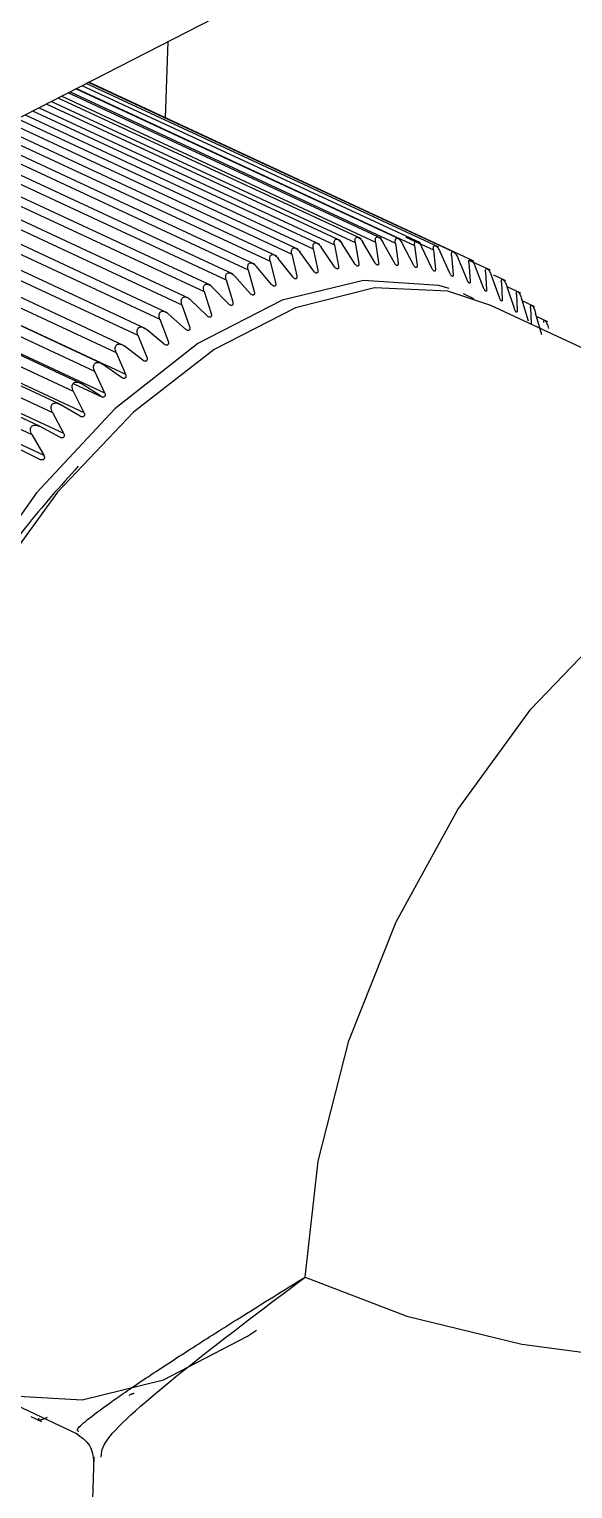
# Model space of a CAD drawing. Header units: millimetres. Extents: x 0 to 279, y 0 to 216.
# Drawn here: x 114.25 to 116.12, y 81.57 to 86.59 of the extents above; entities that cross this region are included whole.
import ezdxf

# ---------------------------------------------------------------- set-up
doc = ezdxf.new("R2010")
doc.units = ezdxf.units.MM
doc.layers.add('DIM', color=1, linetype='Continuous')
doc.dimstyles.new('SLDDIMSTYLE1', dxfattribs={"dimtxt": 0.18, "dimasz": 3.302, "dimexe": 0, "dimexo": 0.0625, "dimgap": 0, "dimtad": 0, "dimtih": 1, "dimtoh": 1, "dimdec": 0, "dimrnd": 1e-09, "dimzin": 0, "dimdsep": 46, "dimtxsty": 'Standard', "dimsah": 1, "dimcen": 0.09, "dimadec": 0, "dimazin": 0, "dimtfac": 3.302, "dimtdec": 0, "dimtofl": 0, "dimtmove": 0, "dimatfit": 3, "dimfxl": 0, "dimfrac": 2, "dimtolj": 1, "dimtzin": 0, "dimarcsym": 0})

msp = doc.modelspace()

# ---------------------------------------------------------------- linework, layer by layer
at = {"color": 7, "linetype": 'Continuous', "lineweight": 25}
for p, q in [((115.9153, 87.163), (114.0357, 86.1985)), ((114.7162, 86.2899), (114.7248, 86.5521)), ((115.5925, 85.8597), (114.429, 86.4003)), ((115.6563, 85.8442), (114.4434, 86.4077)), ((115.7177, 85.8233), (114.4513, 86.4117)), ((115.7768, 85.7971), (114.4525, 86.4124)), ((115.3897, 85.873), (114.3463, 86.3579)), ((115.4591, 85.8741), (114.3804, 86.3753)), ((115.5267, 85.8696), (114.4079, 86.3895)), ((115.2467, 85.8542), (114.2593, 86.3132)), ((115.3189, 85.8663), (114.3059, 86.3372)), ((115.0992, 85.8135), (114.1477, 86.256)), ((115.1734, 85.8366), (114.2065, 86.2861)), ((115.0244, 85.785), (114.0831, 86.2228)), ((114.8732, 85.7123), (113.9409, 86.1461)), ((114.9489, 85.7513), (114.0131, 86.1867)), ((114.7974, 85.6683), (113.8681, 86.1008)), ((114.7217, 85.6192), (113.7948, 86.0508)), ((114.6464, 85.5653), (113.7214, 85.9961)), ((114.5716, 85.5067), (113.6481, 85.9369)), ((114.4976, 85.4436), (113.5752, 85.8734)), ((115.2973, 85.7776), (115.2514, 85.845)), ((115.2969, 85.8526), (115.3106, 85.7798)), ((115.3674, 85.7873), (115.3236, 85.8562)), ((115.3683, 85.8603), (115.3805, 85.7885)), ((115.4362, 85.7916), (115.3945, 85.8618)), ((115.4382, 85.8625), (115.449, 85.7918)), ((115.5034, 85.7905), (115.4639, 85.8618)), ((115.5065, 85.859), (115.5159, 85.7897)), ((115.5689, 85.784), (115.5315, 85.8564)), ((115.573, 85.8501), (115.5811, 85.7821)), ((115.6325, 85.7721), (115.5972, 85.8453)), ((114.4245, 85.3761), (113.503, 85.8056)), ((115.0757, 85.7965), (115.0945, 85.7216)), ((115.1537, 85.7421), (115.1036, 85.8062)), ((115.1504, 85.8207), (115.1674, 85.7463)), ((115.226, 85.7625), (115.1779, 85.8283)), ((115.2242, 85.8394), (115.2395, 85.7658)), ((115.6374, 85.8356), (115.6443, 85.7692)), ((115.694, 85.7548), (115.6608, 85.8288)), ((115.6995, 85.8156), (115.7054, 85.7509)), ((115.7533, 85.7322), (115.7221, 85.8068)), ((115.7593, 85.7903), (115.7642, 85.7274)), ((115.8334, 85.7655), (115.7629, 85.7982)), ((115.007, 85.6854), (114.9528, 85.7457)), ((115.0004, 85.767), (115.021, 85.6917)), ((115.0807, 85.7164), (115.0285, 85.7786)), ((115.8101, 85.7044), (115.781, 85.7794)), ((115.8166, 85.7595), (115.8205, 85.6986)), ((115.8643, 85.6714), (115.8372, 85.7468)), ((115.8872, 85.7287), (115.8454, 85.7481)), ((114.3526, 85.3044), (113.4317, 85.7337)), ((114.8485, 85.692), (114.8729, 85.6164)), ((114.933, 85.6493), (114.8768, 85.7075)), ((114.9246, 85.7321), (114.947, 85.6565)), ((115.8712, 85.7235), (115.8743, 85.6646)), ((115.9159, 85.6334), (115.8907, 85.7088)), ((115.9381, 85.6868), (115.8908, 85.7088)), ((114.282, 85.2287), (113.3615, 85.658)), ((114.7724, 85.6468), (114.7987, 85.5712)), ((114.8589, 85.6082), (114.8007, 85.6642)), ((115.7396, 85.6852), (115.7758, 85.6684)), ((117.4547, 84.8914), (115.8351, 85.6441)), ((115.9229, 85.6824), (115.9253, 85.6256)), ((115.9646, 85.5904), (115.9414, 85.6658)), ((115.9861, 85.6399), (115.9432, 85.6598)), ((114.6965, 85.5966), (114.7248, 85.5213)), ((114.7848, 85.5622), (114.7247, 85.6159)), ((115.9716, 85.6362), (115.9734, 85.5817)), ((116.0103, 85.5425), (115.9889, 85.6178)), ((116.0309, 85.5881), (115.9923, 85.606)), ((114.6209, 85.5416), (114.6513, 85.4667)), ((114.7109, 85.5113), (114.649, 85.5627)), ((114.6375, 85.4558), (114.5738, 85.5047)), ((114.5647, 85.3958), (114.4992, 85.4421)), ((114.5459, 85.4819), (114.5784, 85.4075)), ((114.4717, 85.4177), (114.5063, 85.3439)), ((114.3982, 85.3753), (114.4991, 85.3283)), ((114.3985, 85.3491), (114.4352, 85.2762)), ((114.4928, 85.3315), (114.4257, 85.3751)), ((114.4219, 85.2629), (114.3532, 85.3039)), ((114.3265, 85.2763), (114.3653, 85.2044)), ((114.2559, 85.1996), (114.2968, 85.1288)), ((114.3522, 85.1904), (114.282, 85.2286)), ((114.284, 85.1141), (114.2124, 85.1495)), ((114.0832, 81.9165), (114.4146, 81.7604)), ((114.2527, 81.8209), (114.2891, 81.8038)), ((114.4694, 81.6816), (114.456, 81.2763))]:
    msp.add_line(p, q, dxfattribs=at)
at = {"color": 8, "linetype": 'Continuous', "lineweight": 25}
for p, q in [((114.3233, 86.3461), (115.3683, 85.8603)), ((114.3586, 86.3642), (115.4382, 85.8625)), ((114.3875, 86.379), (115.5065, 85.859)), ((114.4099, 86.3905), (115.573, 85.8501)), ((114.2335, 86.3), (115.2242, 85.8394)), ((114.2815, 86.3246), (115.2969, 85.8526)), ((114.1794, 86.2722), (115.1504, 85.8207)), ((114.0533, 86.2075), (115.0004, 85.767)), ((114.1192, 86.2414), (115.0757, 85.7965)), ((113.9829, 86.1702), (114.9246, 85.7321)), ((113.9112, 86.1282), (114.8485, 85.692)), ((113.8388, 86.0814), (114.7724, 85.6468)), ((113.766, 86.0299), (114.6965, 85.5966)), ((113.693, 85.9738), (114.6209, 85.5416)), ((113.6202, 85.9132), (114.5459, 85.4819)), ((113.5478, 85.8482), (114.4717, 85.4177)), ((113.5763, 85.8744), (114.5784, 85.4075)), ((115.5428, 85.8795), (115.6374, 85.8356)), ((113.5071, 85.8096), (114.5063, 85.3439)), ((113.4385, 85.7408), (114.4352, 85.2762)), ((113.4761, 85.7791), (114.3985, 85.3491)), ((113.4053, 85.7059), (114.3265, 85.2763)), ((113.3707, 85.6682), (114.3653, 85.2044)), ((113.3039, 85.592), (114.2968, 85.1288)), ((113.3356, 85.6289), (114.2559, 85.1996))]:
    msp.add_line(p, q, dxfattribs=at)
at = {"color": 7, "linetype": 'Continuous', "lineweight": 25, "flags": 128}
for points in [[(115.692, 85.7028), (115.6558, 85.7126), (115.3971, 85.7295), (115.1169, 85.662), (114.8275, 85.513), (114.5416, 85.2889), (114.2718, 84.9995), (114.03, 84.6575), (113.8267, 84.2779), (113.6711, 83.8775), (113.57, 83.4739), (113.5277, 83.0849)], [(115.8351, 85.6441), (115.6871, 85.6934), (115.435, 85.7044), (115.1634, 85.6365), (114.8833, 85.4922), (114.6062, 85.2775), (114.3437, 85.0012), (114.1065, 84.6745), (113.9045, 84.3109), (113.7459, 83.9254), (113.6374, 83.534), (113.5833, 83.1528), (113.5859, 82.7975), (113.645, 82.4827), (113.758, 82.2212), (113.9203, 82.0238), (114.0832, 81.9165)], [(113.5277, 83.0849), (113.546, 82.7276), (113.6242, 82.4175), (113.7586, 82.1684), (113.9434, 81.9909), (114.1702, 81.8927), (114.4292, 81.878), (114.709, 81.9473), (114.9975, 82.0974), (115.0291, 82.1185)]]:
    msp.add_lwpolyline(points, dxfattribs=at)
at = {"color": 8, "linetype": 'Continuous', "lineweight": 25, "flags": 128}
for points in [[(115.1964, 82.3008), (115.241, 82.6996), (115.347, 83.1133), (115.5096, 83.5229), (115.7214, 83.9096), (115.9725, 84.2554), (116.2513, 84.5446), (116.5451, 84.7638), (116.8403, 84.903), (117.1233, 84.956), (117.3812, 84.9205), (117.4549, 84.8913)], [(115.1964, 82.3008), (115.5462, 82.1664), (115.9416, 82.0694), (116.3653, 82.0141), (116.7984, 82.0029), (117.2221, 82.0364), (117.6175, 82.1129), (117.9672, 82.2293), (118.256, 82.3802), (118.4712, 82.559), (118.6034, 82.7578), (118.6468, 82.9462)]]:
    msp.add_lwpolyline(points, dxfattribs=at)
at = {"color": 7, "linetype": 'Continuous', "lineweight": 25}
for points, knots in [([(115.1504, 85.8207), (115.1499, 85.8235), (115.149, 85.8287), (115.1498, 85.8353), (115.1516, 85.8391), (115.1538, 85.8412), (115.1559, 85.8422), (115.1585, 85.8425), (115.1623, 85.8419), (115.1671, 85.8394), (115.1729, 85.8347), (115.1762, 85.8306), (115.1779, 85.8283)], [0, 0, 0, 0, 0.1513, 0.279956, 0.388714, 0.438703, 0.497828, 0.557461, 0.619011, 0.742095, 0.859565, 1, 1, 1, 1]), ([(115.2242, 85.8394), (115.2237, 85.8422), (115.223, 85.8473), (115.2238, 85.8535), (115.2256, 85.8573), (115.2278, 85.8591), (115.23, 85.86), (115.2325, 85.8601), (115.2362, 85.8593), (115.2409, 85.8566), (115.2465, 85.8516), (115.2496, 85.8473), (115.2514, 85.845)], [0, 0, 0, 0, 0.150017, 0.277343, 0.384605, 0.438226, 0.497817, 0.557803, 0.619606, 0.740346, 0.858709, 1, 1, 1, 1]), ([(115.2969, 85.8526), (115.2965, 85.8553), (115.2958, 85.8603), (115.2967, 85.8663), (115.2985, 85.8698), (115.3008, 85.8716), (115.3029, 85.8723), (115.3054, 85.8722), (115.309, 85.8712), (115.3136, 85.8682), (115.3189, 85.863), (115.322, 85.8586), (115.3236, 85.8562)], [0, 0, 0, 0, 0.148693, 0.274615, 0.380279, 0.438215, 0.498156, 0.558374, 0.6203, 0.738577, 0.85782, 1, 1, 1, 1]), ([(115.3683, 85.8603), (115.368, 85.863), (115.3674, 85.8678), (115.3684, 85.8735), (115.3702, 85.8769), (115.3724, 85.8784), (115.3746, 85.879), (115.377, 85.8787), (115.3805, 85.8774), (115.3849, 85.8743), (115.39, 85.8688), (115.3929, 85.8643), (115.3945, 85.8618)], [0, 0, 0, 0, 0.147356, 0.27179, 0.377146, 0.438598, 0.498767, 0.559097, 0.621018, 0.736779, 0.856893, 1, 1, 1, 1]), ([(115.4382, 85.8625), (115.438, 85.865), (115.4375, 85.8697), (115.4385, 85.8752), (115.4403, 85.8784), (115.4426, 85.8797), (115.4447, 85.8801), (115.4471, 85.8796), (115.4504, 85.8781), (115.4546, 85.8748), (115.4595, 85.8691), (115.4623, 85.8644), (115.4639, 85.8618)], [0, 0, 0, 0, 0.145951, 0.26872, 0.377408, 0.439127, 0.499455, 0.559821, 0.621651, 0.734966, 0.855937, 1, 1, 1, 1]), ([(115.5065, 85.859), (115.5063, 85.8615), (115.5059, 85.866), (115.5069, 85.8713), (115.5088, 85.8743), (115.511, 85.8754), (115.5131, 85.8756), (115.5155, 85.875), (115.5186, 85.8732), (115.5226, 85.8697), (115.5274, 85.8638), (115.53, 85.859), (115.5315, 85.8564)], [0, 0, 0, 0, 0.144207, 0.265302, 0.378149, 0.439859, 0.500145, 0.560427, 0.622124, 0.733109, 0.85494, 1, 1, 1, 1]), ([(115.573, 85.8501), (115.5728, 85.8524), (115.5725, 85.8568), (115.5735, 85.8619), (115.5753, 85.8646), (115.5776, 85.8656), (115.5796, 85.8655), (115.5819, 85.8647), (115.5849, 85.8628), (115.5887, 85.859), (115.5932, 85.8529), (115.5958, 85.848), (115.5972, 85.8453)], [0, 0, 0, 0, 0.14222, 0.26149, 0.379, 0.440723, 0.500945, 0.561071, 0.622516, 0.731392, 0.854099, 1, 1, 1, 1]), ([(115.6374, 85.8356), (115.6372, 85.8379), (115.637, 85.842), (115.638, 85.8469), (115.6399, 85.8495), (115.6421, 85.8501), (115.6441, 85.8499), (115.6462, 85.8489), (115.6491, 85.8468), (115.6528, 85.8428), (115.657, 85.8365), (115.6595, 85.8315), (115.6608, 85.8288)], [0, 0, 0, 0, 0.140336, 0.257699, 0.380393, 0.442016, 0.50203, 0.561821, 0.62279, 0.729753, 0.853343, 1, 1, 1, 1]), ([(115.0004, 85.767), (114.9998, 85.7699), (114.9986, 85.7753), (114.9993, 85.7823), (115.0014, 85.7873), (115.0049, 85.7903), (115.0099, 85.791), (115.0158, 85.7894), (115.0224, 85.7852), (115.0263, 85.7809), (115.0285, 85.7786)], [0, 0, 0, 0, 0.153516, 0.28465, 0.396371, 0.49427, 0.595804, 0.710838, 0.844477, 1, 1, 1, 1]), ([(115.0757, 85.7965), (115.0752, 85.7994), (115.0741, 85.8047), (115.0749, 85.8115), (115.077, 85.8164), (115.0803, 85.8188), (115.0836, 85.8194), (115.0873, 85.819), (115.0921, 85.817), (115.098, 85.8126), (115.1016, 85.8084), (115.1036, 85.8062)], [0, 0, 0, 0, 0.152384, 0.282245, 0.392438, 0.498945, 0.559686, 0.622254, 0.728223, 0.852621, 1, 1, 1, 1]), ([(115.449, 85.7918), (115.4491, 85.7905), (115.4494, 85.7881), (115.4488, 85.7853), (115.4476, 85.7836), (115.4459, 85.783), (115.4437, 85.7835), (115.4412, 85.7852), (115.4386, 85.7879), (115.437, 85.7904), (115.4362, 85.7916)], [0, 0, 0, 0, 0.149554, 0.286742, 0.39793, 0.499998, 0.60209, 0.713222, 0.850456, 1, 1, 1, 1]), ([(115.5159, 85.7897), (115.516, 85.7884), (115.5162, 85.7861), (115.5156, 85.7834), (115.5144, 85.7818), (115.5127, 85.7813), (115.5106, 85.782), (115.5082, 85.7839), (115.5057, 85.7867), (115.5042, 85.7892), (115.5034, 85.7905)], [0, 0, 0, 0, 0.149554, 0.286742, 0.39793, 0.499998, 0.60209, 0.713222, 0.850456, 1, 1, 1, 1]), ([(115.6995, 85.8156), (115.6994, 85.8178), (115.6993, 85.8218), (115.7003, 85.8264), (115.7021, 85.8288), (115.7044, 85.8292), (115.7063, 85.8288), (115.7083, 85.8276), (115.711, 85.8253), (115.7145, 85.8211), (115.7186, 85.8147), (115.7208, 85.8096), (115.7221, 85.8068)], [0, 0, 0, 0, 0.13852, 0.253848, 0.382195, 0.443567, 0.503216, 0.562504, 0.622815, 0.728129, 0.85259, 1, 1, 1, 1]), ([(115.7593, 85.7903), (115.7593, 85.7923), (115.7591, 85.7962), (115.7602, 85.8006), (115.762, 85.8027), (115.7642, 85.8028), (115.766, 85.8022), (115.768, 85.8009), (115.7705, 85.7984), (115.7738, 85.7941), (115.7776, 85.7874), (115.7798, 85.7822), (115.781, 85.7794)], [0, 0, 0, 0, 0.136701, 0.252529, 0.384177, 0.445187, 0.504353, 0.563009, 0.621606, 0.726534, 0.851844, 1, 1, 1, 1]), ([(114.9246, 85.7321), (114.9239, 85.735), (114.9226, 85.7405), (114.9231, 85.7478), (114.9252, 85.753), (114.9288, 85.7562), (114.9338, 85.7572), (114.9398, 85.7559), (114.9465, 85.752), (114.9506, 85.7479), (114.9528, 85.7457)], [0, 0, 0, 0, 0.154267, 0.286323, 0.399242, 0.497996, 0.598104, 0.71211, 0.845015, 1, 1, 1, 1]), ([(115.1674, 85.7463), (115.1676, 85.745), (115.1681, 85.7424), (115.1677, 85.7391), (115.1665, 85.7368), (115.1647, 85.7356), (115.1624, 85.7355), (115.1596, 85.7366), (115.1565, 85.7388), (115.1547, 85.7409), (115.1537, 85.7421)], [0, 0, 0, 0, 0.149554, 0.286742, 0.39793, 0.499998, 0.60209, 0.713222, 0.850456, 1, 1, 1, 1]), ([(115.2395, 85.7658), (115.2397, 85.7644), (115.2401, 85.7619), (115.2396, 85.7587), (115.2385, 85.7565), (115.2367, 85.7555), (115.2344, 85.7555), (115.2317, 85.7568), (115.2287, 85.7591), (115.2269, 85.7613), (115.226, 85.7625)], [0, 0, 0, 0, 0.149554, 0.286742, 0.39793, 0.499998, 0.60209, 0.713222, 0.850456, 1, 1, 1, 1]), ([(115.3106, 85.7798), (115.3108, 85.7785), (115.3112, 85.776), (115.3106, 85.773), (115.3094, 85.7709), (115.3077, 85.77), (115.3054, 85.7702), (115.3027, 85.7716), (115.2999, 85.7741), (115.2982, 85.7764), (115.2973, 85.7776)], [0, 0, 0, 0, 0.149554, 0.286742, 0.39793, 0.499998, 0.60209, 0.713222, 0.850456, 1, 1, 1, 1]), ([(115.3805, 85.7885), (115.3807, 85.7872), (115.381, 85.7848), (115.3804, 85.7818), (115.3792, 85.7799), (115.3774, 85.7792), (115.3752, 85.7796), (115.3727, 85.7811), (115.3699, 85.7837), (115.3683, 85.7861), (115.3674, 85.7873)], [0, 0, 0, 0, 0.149554, 0.286742, 0.39793, 0.499998, 0.60209, 0.713222, 0.850456, 1, 1, 1, 1]), ([(115.5811, 85.7821), (115.5812, 85.7809), (115.5813, 85.7786), (115.5807, 85.7761), (115.5795, 85.7746), (115.5778, 85.7743), (115.5758, 85.7752), (115.5735, 85.7772), (115.571, 85.7801), (115.5696, 85.7827), (115.5689, 85.784)], [0, 0, 0, 0, 0.149554, 0.286742, 0.39793, 0.499998, 0.60209, 0.713222, 0.850456, 1, 1, 1, 1]), ([(115.6443, 85.7692), (115.6443, 85.768), (115.6445, 85.7658), (115.6438, 85.7634), (115.6426, 85.7621), (115.641, 85.7619), (115.6391, 85.7629), (115.6368, 85.7651), (115.6345, 85.7682), (115.6332, 85.7707), (115.6325, 85.7721)], [0, 0, 0, 0, 0.149554, 0.286742, 0.39793, 0.499998, 0.60209, 0.713222, 0.850456, 1, 1, 1, 1]), ([(115.7054, 85.7509), (115.7054, 85.7498), (115.7055, 85.7476), (115.7048, 85.7454), (115.7037, 85.7442), (115.7021, 85.7442), (115.7002, 85.7454), (115.6981, 85.7476), (115.6959, 85.7509), (115.6947, 85.7534), (115.694, 85.7548)], [0, 0, 0, 0, 0.149554, 0.286742, 0.39793, 0.499998, 0.60209, 0.713222, 0.850456, 1, 1, 1, 1]), ([(115.8166, 85.7595), (115.8166, 85.7615), (115.8165, 85.7653), (115.8175, 85.7694), (115.8194, 85.7712), (115.8215, 85.771), (115.8232, 85.7702), (115.825, 85.7688), (115.8274, 85.7662), (115.8305, 85.7617), (115.8341, 85.7548), (115.8361, 85.7496), (115.8372, 85.7468)], [0, 0, 0, 0, 0.134888, 0.255802, 0.386465, 0.446907, 0.505413, 0.563281, 0.61903, 0.724938, 0.851086, 1, 1, 1, 1]), ([(114.8485, 85.692), (114.8478, 85.695), (114.8463, 85.7005), (114.8467, 85.7079), (114.8488, 85.7134), (114.8524, 85.7169), (114.8574, 85.7182), (114.8635, 85.7171), (114.8704, 85.7136), (114.8746, 85.7097), (114.8768, 85.7075)], [0, 0, 0, 0, 0.154616, 0.287094, 0.400562, 0.499962, 0.600673, 0.713632, 0.845714, 1, 1, 1, 1]), ([(115.021, 85.6917), (115.0213, 85.6903), (115.0219, 85.6876), (115.0215, 85.6842), (115.0205, 85.6816), (115.0186, 85.6801), (115.0162, 85.6797), (115.0133, 85.6805), (115.0101, 85.6823), (115.0081, 85.6844), (115.007, 85.6854)], [0, 0, 0, 0, 0.149554, 0.286742, 0.39793, 0.499998, 0.60209, 0.713222, 0.850456, 1, 1, 1, 1]), ([(115.0945, 85.7216), (115.0948, 85.7202), (115.0953, 85.7176), (115.0949, 85.7143), (115.0938, 85.7118), (115.092, 85.7105), (115.0896, 85.7102), (115.0867, 85.7112), (115.0836, 85.7132), (115.0817, 85.7153), (115.0807, 85.7164)], [0, 0, 0, 0, 0.149554, 0.286742, 0.39793, 0.499998, 0.60209, 0.713222, 0.850456, 1, 1, 1, 1]), ([(115.7642, 85.7274), (115.7642, 85.7263), (115.7643, 85.7241), (115.7636, 85.7221), (115.7625, 85.7211), (115.7609, 85.7212), (115.7591, 85.7225), (115.7571, 85.7249), (115.755, 85.7282), (115.7539, 85.7309), (115.7533, 85.7322)], [0, 0, 0, 0, 0.149554, 0.286742, 0.39793, 0.499998, 0.60209, 0.713222, 0.850456, 1, 1, 1, 1]), ([(115.8205, 85.6986), (115.8205, 85.6975), (115.8206, 85.6954), (115.8199, 85.6935), (115.8188, 85.6927), (115.8174, 85.693), (115.8156, 85.6945), (115.8137, 85.697), (115.8117, 85.7004), (115.8107, 85.703), (115.8101, 85.7044)], [0, 0, 0, 0, 0.149554, 0.286742, 0.39793, 0.499998, 0.60209, 0.713222, 0.850456, 1, 1, 1, 1]), ([(115.8712, 85.7235), (115.8711, 85.7254), (115.8711, 85.7291), (115.8722, 85.733), (115.874, 85.7344), (115.876, 85.734), (115.8776, 85.733), (115.8792, 85.7314), (115.8815, 85.7287), (115.8844, 85.7241), (115.8878, 85.717), (115.8897, 85.7117), (115.8907, 85.7088)], [0, 0, 0, 0, 0.133021, 0.259619, 0.388849, 0.448549, 0.50625, 0.563212, 0.616477, 0.723332, 0.850309, 1, 1, 1, 1]), ([(115.9229, 85.6824), (115.9229, 85.6842), (115.9228, 85.6877), (115.9239, 85.6913), (115.9258, 85.6924), (115.9276, 85.6917), (115.9295, 85.6903), (115.9322, 85.687), (115.9354, 85.6813), (115.9387, 85.674), (115.9404, 85.6687), (115.9414, 85.6658)], [0, 0, 0, 0, 0.131275, 0.264103, 0.391506, 0.450314, 0.507087, 0.613706, 0.721539, 0.849415, 1, 1, 1, 1]), ([(114.7724, 85.6468), (114.7716, 85.6498), (114.77, 85.6553), (114.7703, 85.6629), (114.7722, 85.6686), (114.7758, 85.6724), (114.7809, 85.6739), (114.7871, 85.6731), (114.7941, 85.67), (114.7984, 85.6662), (114.8007, 85.6642)], [0, 0, 0, 0, 0.154592, 0.287049, 0.4005, 0.499884, 0.603631, 0.715368, 0.8465, 1, 1, 1, 1]), ([(114.947, 85.6565), (114.9474, 85.6551), (114.948, 85.6525), (114.9478, 85.6489), (114.9467, 85.6463), (114.9449, 85.6446), (114.9425, 85.6441), (114.9395, 85.6447), (114.9362, 85.6464), (114.9341, 85.6483), (114.933, 85.6493)], [0, 0, 0, 0, 0.149554, 0.286742, 0.39793, 0.499998, 0.60209, 0.713222, 0.850456, 1, 1, 1, 1]), ([(115.8743, 85.6646), (115.8743, 85.6636), (115.8743, 85.6616), (115.8736, 85.6599), (115.8726, 85.6592), (115.8712, 85.6597), (115.8696, 85.6612), (115.8678, 85.6639), (115.8659, 85.6674), (115.8649, 85.67), (115.8643, 85.6714)], [0, 0, 0, 0, 0.149554, 0.286742, 0.39793, 0.499998, 0.60209, 0.713222, 0.850456, 1, 1, 1, 1]), ([(115.9716, 85.6362), (115.9716, 85.6379), (115.9716, 85.6413), (115.9727, 85.6446), (115.9745, 85.6453), (115.9762, 85.6444), (115.9779, 85.6428), (115.9804, 85.6393), (115.9834, 85.6335), (115.9865, 85.626), (115.9881, 85.6207), (115.9889, 85.6178)], [0, 0, 0, 0, 0.129586, 0.268123, 0.393665, 0.451524, 0.507285, 0.611252, 0.719975, 0.848645, 1, 1, 1, 1]), ([(114.6965, 85.5966), (114.6956, 85.5996), (114.6939, 85.6051), (114.6939, 85.6129), (114.6958, 85.6188), (114.6994, 85.6229), (114.7045, 85.6247), (114.7109, 85.6242), (114.7179, 85.6214), (114.7223, 85.6178), (114.7247, 85.6159)], [0, 0, 0, 0, 0.154571, 0.28701, 0.400445, 0.499816, 0.606904, 0.717301, 0.847378, 1, 1, 1, 1]), ([(114.8729, 85.6164), (114.8733, 85.615), (114.874, 85.6123), (114.8738, 85.6087), (114.8728, 85.6059), (114.871, 85.6041), (114.8686, 85.6034), (114.8655, 85.6039), (114.8621, 85.6054), (114.86, 85.6073), (114.8589, 85.6082)], [0, 0, 0, 0, 0.149554, 0.286742, 0.39793, 0.499998, 0.60209, 0.713222, 0.850456, 1, 1, 1, 1]), ([(115.9253, 85.6256), (115.9253, 85.6246), (115.9253, 85.6228), (115.9246, 85.6212), (115.9236, 85.6206), (115.9223, 85.6213), (115.9208, 85.623), (115.9191, 85.6257), (115.9173, 85.6293), (115.9164, 85.632), (115.9159, 85.6334)], [0, 0, 0, 0, 0.149554, 0.286742, 0.39793, 0.499998, 0.60209, 0.713222, 0.850456, 1, 1, 1, 1]), ([(116.0172, 85.5851), (116.0172, 85.5867), (116.0172, 85.59), (116.0183, 85.593), (116.02, 85.5933), (116.0216, 85.5922), (116.0232, 85.5904), (116.0254, 85.5868), (116.0283, 85.5808), (116.0311, 85.5732), (116.0326, 85.5678), (116.0334, 85.5649)], [0, 0, 0, 0, 0.129195, 0.271889, 0.39558, 0.452448, 0.507125, 0.608937, 0.718552, 0.84797, 1, 1, 1, 1]), ([(114.6209, 85.5416), (114.6199, 85.5446), (114.6181, 85.5501), (114.618, 85.558), (114.6197, 85.5641), (114.6227, 85.5678), (114.6259, 85.5695), (114.6296, 85.5705), (114.6349, 85.5703), (114.642, 85.5678), (114.6465, 85.5645), (114.649, 85.5627)], [0, 0, 0, 0, 0.154465, 0.286814, 0.400171, 0.499474, 0.560439, 0.610791, 0.719688, 0.848508, 1, 1, 1, 1]), ([(114.7987, 85.5712), (114.7991, 85.5698), (114.7999, 85.5672), (114.7998, 85.5635), (114.7989, 85.5606), (114.7971, 85.5587), (114.7947, 85.5578), (114.7916, 85.5581), (114.7881, 85.5595), (114.7859, 85.5613), (114.7848, 85.5622)], [0, 0, 0, 0, 0.149554, 0.286742, 0.39793, 0.499998, 0.60209, 0.713222, 0.850456, 1, 1, 1, 1]), ([(114.5459, 85.4819), (114.5449, 85.4849), (114.5429, 85.4904), (114.5426, 85.4983), (114.5442, 85.5046), (114.5471, 85.5085), (114.5504, 85.5105), (114.5541, 85.5117), (114.5595, 85.5117), (114.5667, 85.5095), (114.5713, 85.5064), (114.5738, 85.5047)], [0, 0, 0, 0, 0.154448, 0.286781, 0.400126, 0.499418, 0.560232, 0.614748, 0.722216, 0.849755, 1, 1, 1, 1]), ([(114.7248, 85.5213), (114.7252, 85.5199), (114.7261, 85.5172), (114.7261, 85.5135), (114.7252, 85.5105), (114.7235, 85.5084), (114.721, 85.5074), (114.7179, 85.5076), (114.7143, 85.5088), (114.7121, 85.5105), (114.7109, 85.5113)], [0, 0, 0, 0, 0.149554, 0.286742, 0.39793, 0.499998, 0.60209, 0.713222, 0.850456, 1, 1, 1, 1]), ([(114.4717, 85.4177), (114.4706, 85.4206), (114.4684, 85.4261), (114.4679, 85.4341), (114.4694, 85.4406), (114.4723, 85.4447), (114.4756, 85.4469), (114.4794, 85.4482), (114.4849, 85.4484), (114.492, 85.4466), (114.4967, 85.4437), (114.4992, 85.4421)], [0, 0, 0, 0, 0.154432, 0.286753, 0.400086, 0.499368, 0.560001, 0.61907, 0.724943, 0.85108, 1, 1, 1, 1]), ([(114.6513, 85.4667), (114.6518, 85.4653), (114.6527, 85.4626), (114.6527, 85.4588), (114.6519, 85.4557), (114.6502, 85.4535), (114.6477, 85.4524), (114.6446, 85.4524), (114.641, 85.4534), (114.6387, 85.455), (114.6375, 85.4558)], [0, 0, 0, 0, 0.149554, 0.286742, 0.39793, 0.499998, 0.60209, 0.713222, 0.850456, 1, 1, 1, 1]), ([(114.5784, 85.4075), (114.5789, 85.4061), (114.5799, 85.4034), (114.58, 85.3996), (114.5793, 85.3964), (114.5776, 85.3941), (114.5751, 85.3929), (114.572, 85.3927), (114.5683, 85.3935), (114.5659, 85.395), (114.5647, 85.3958)], [0, 0, 0, 0, 0.149554, 0.286742, 0.39793, 0.499998, 0.60209, 0.713222, 0.850456, 1, 1, 1, 1]), ([(114.3985, 85.3491), (114.3973, 85.352), (114.395, 85.3574), (114.3943, 85.3655), (114.3956, 85.3721), (114.3984, 85.3764), (114.4017, 85.3788), (114.4056, 85.3804), (114.4111, 85.3808), (114.4184, 85.3793), (114.4231, 85.3766), (114.4257, 85.3751)], [0, 0, 0, 0, 0.154421, 0.286733, 0.400058, 0.499333, 0.559634, 0.622016, 0.72777, 0.852419, 1, 1, 1, 1]), ([(114.5063, 85.3439), (114.5068, 85.3425), (114.5079, 85.3399), (114.5081, 85.336), (114.5075, 85.3328), (114.5058, 85.3304), (114.5034, 85.329), (114.5002, 85.3286), (114.4965, 85.3293), (114.494, 85.3307), (114.4928, 85.3315)], [0, 0, 0, 0, 0.149554, 0.286742, 0.39793, 0.499998, 0.60209, 0.713222, 0.850456, 1, 1, 1, 1]), ([(114.3265, 85.2763), (114.3252, 85.2792), (114.3228, 85.2846), (114.3218, 85.2927), (114.323, 85.2994), (114.3257, 85.3039), (114.329, 85.3065), (114.3329, 85.3083), (114.3385, 85.309), (114.3458, 85.3077), (114.3506, 85.3052), (114.3532, 85.3039)], [0, 0, 0, 0, 0.154416, 0.286723, 0.400045, 0.499316, 0.559264, 0.621462, 0.730846, 0.85383, 1, 1, 1, 1]), ([(114.4352, 85.2762), (114.4358, 85.2748), (114.4369, 85.2722), (114.4373, 85.2682), (114.4367, 85.2649), (114.4351, 85.2625), (114.4326, 85.2609), (114.4294, 85.2604), (114.4257, 85.2609), (114.4232, 85.2622), (114.4219, 85.2629)], [0, 0, 0, 0, 0.149554, 0.286742, 0.39793, 0.499998, 0.60209, 0.713222, 0.850456, 1, 1, 1, 1]), ([(114.2559, 85.1996), (114.2545, 85.2024), (114.2519, 85.2077), (114.2508, 85.2159), (114.2518, 85.2227), (114.2544, 85.2274), (114.2576, 85.2301), (114.2615, 85.2322), (114.2672, 85.2331), (114.2746, 85.2321), (114.2794, 85.2298), (114.282, 85.2286)], [0, 0, 0, 0, 0.154413, 0.286717, 0.400036, 0.499305, 0.559016, 0.620873, 0.73439, 0.855626, 1, 1, 1, 1]), ([(114.3653, 85.2044), (114.3659, 85.203), (114.3671, 85.2004), (114.3676, 85.1965), (114.3671, 85.1931), (114.3655, 85.1905), (114.3631, 85.1889), (114.3599, 85.1882), (114.3561, 85.1886), (114.3536, 85.1898), (114.3522, 85.1904)], [0, 0, 0, 0, 0.149554, 0.286742, 0.39793, 0.499998, 0.60209, 0.713222, 0.850456, 1, 1, 1, 1]), ([(114.4154, 85.0907), (114.3536, 85.022), (114.2064, 84.8585), (114.023, 84.581), (113.9226, 84.3694), (113.8814, 84.2826)], [0, 0, 0, 0, 0.299248, 0.712312, 1, 1, 1, 1]), ([(114.2968, 85.1288), (114.2975, 85.1274), (114.2988, 85.1249), (114.2993, 85.1209), (114.2989, 85.1175), (114.2974, 85.1148), (114.295, 85.113), (114.2918, 85.1123), (114.288, 85.1124), (114.2854, 85.1135), (114.284, 85.1141)], [0, 0, 0, 0, 0.149554, 0.286742, 0.39793, 0.499998, 0.60209, 0.713222, 0.850456, 1, 1, 1, 1]), ([(114.5911, 81.8944), (114.5923, 81.8951), (114.5946, 81.8963), (114.5981, 81.898), (114.6012, 81.8994), (114.6037, 81.9003), (114.6055, 81.9008), (114.6064, 81.9007), (114.6063, 81.9001), (114.6053, 81.8992), (114.6048, 81.8988)], [0, 0, 0, 0, 0.146419, 0.280942, 0.389659, 0.489077, 0.595079, 0.70943, 0.848378, 1, 1, 1, 1]), ([(114.3088, 81.8173), (114.306, 81.816), (114.3009, 81.8136), (114.2931, 81.8106), (114.2866, 81.8088), (114.2817, 81.8081), (114.2787, 81.8083), (114.2776, 81.8096), (114.2787, 81.8122), (114.2812, 81.8144), (114.2826, 81.8156)], [0, 0, 0, 0, 0.154627, 0.287114, 0.40059, 0.499997, 0.599382, 0.712849, 0.845346, 1, 1, 1, 1]), ([(114.4079, 81.7633), (114.4259, 81.7505), (114.4618, 81.7249), (114.4664, 81.6845), (114.4686, 81.6645)], [0, 0, 0, 0, 0.502637, 1, 1, 1, 1])]:
    msp.add_open_spline(points, degree=3, knots=knots, dxfattribs=at)
at = {"color": 8, "linetype": 'Continuous', "lineweight": 25}
for points, knots in [([(114.4189, 81.769), (114.4144, 81.7712), (114.4052, 81.7756), (114.46, 81.8207), (114.5456, 81.8834), (114.6673, 81.9659), (114.8146, 82.0617), (114.9868, 82.1709), (115.123, 82.2553), (115.1964, 82.3008)], [0, 0, 0, 0, 0.133045, 0.271497, 0.415463, 0.567299, 0.708211, 0.842799, 1, 1, 1, 1]), ([(114.4948, 81.6814), (114.4955, 81.6979), (114.4976, 81.7429), (114.7468, 81.9615), (115.0464, 82.1876), (115.1964, 82.3008)], [0, 0, 0, 0, 0.2256758, 0.6128175, 1, 1, 1, 1])]:
    msp.add_open_spline(points, degree=3, knots=knots, dxfattribs=at)

# ---------------------------------------------------------------- leaders
at = {"layer": 'DIM'}
msp.add_leader([(108.4278, 83.8171), (119.6189, 91.4638), (125.9689, 91.4638)], dimstyle='SLDDIMSTYLE1', dxfattribs=at)

doc.saveas('drawing.dxf')
